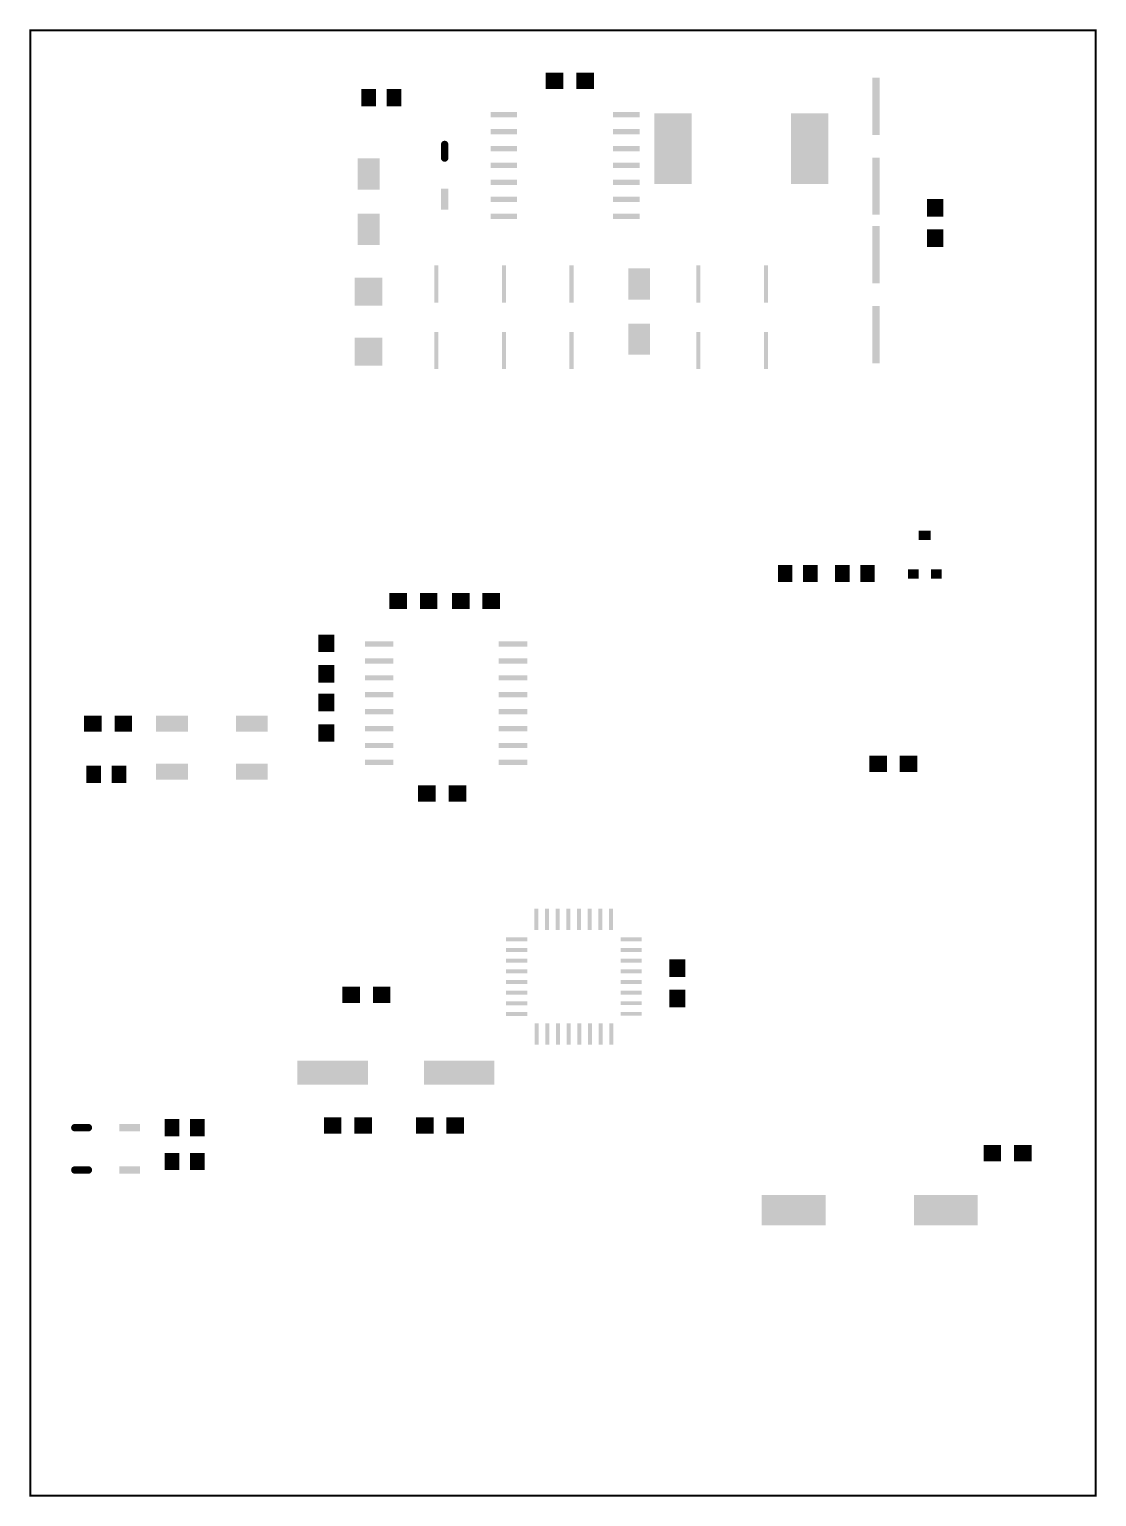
# Model space of a CAD drawing. Extents: x 0 to 3.15, y 0 to 4.33.
import ezdxf

# ---------------------------------------------------------------- set-up
doc = ezdxf.new("R2010")
doc.units = 0
doc.layers.add('Board_Outline', color=13, linetype='CONTINUOUS')
doc.layers.add('Top_Paste', color=4, linetype='CONTINUOUS')

msp = doc.modelspace()

# ---------------------------------------------------------------- linework, layer by layer
at = {"layer": 'Board_Outline', "linetype": 'CONTINUOUS', "const_width": 0.0055}
msp.add_lwpolyline([(0, 0), (3.1496, 0), (3.1496, 4.3307), (0, 4.3307), (0, 0)], dxfattribs=at)
at = {"layer": 'Top_Paste', "linetype": 'CONTINUOUS', "const_width": 0.011}
for points in [[(1.2195, 3.9932, 1), (1.2305, 3.9932, 1), (1.2195, 3.9932, 1)], [(1.2195, 3.9532, 1), (1.2305, 3.9532, 1), (1.2195, 3.9532, 1)], [(0.1263, 1.0876, 1), (0.1373, 1.0876, 1), (0.1263, 1.0876, 1)], [(0.1663, 1.0876, 1), (0.1773, 1.0876, 1), (0.1663, 1.0876, 1)], [(0.1263, 0.9626, 1), (0.1373, 0.9626, 1), (0.1263, 0.9626, 1)], [(0.1663, 0.9626, 1), (0.1773, 0.9626, 1), (0.1663, 0.9626, 1)]]:
    msp.add_lwpolyline(points, format="xyb", dxfattribs=at)
at = {"layer": 'Top_Paste'}
for points in [[(1.524, 4.2052), (1.576, 4.2052), (1.524, 4.1572), (1.576, 4.1572)], [(1.614, 4.2052), (1.666, 4.2052), (1.614, 4.1572), (1.666, 4.1572)], [(2.4892, 4.1908), (2.5107, 4.1908), (2.4892, 4.0216), (2.5107, 4.0216)], [(0.9786, 4.1567), (1.0218, 4.1567), (0.9786, 4.1057), (1.0218, 4.1057)], [(1.0534, 4.1567), (1.0966, 4.1567), (1.0534, 4.1057), (1.0966, 4.1057)], [(1.3606, 4.089), (1.4392, 4.089), (1.3606, 4.0734), (1.4392, 4.0734)], [(1.7228, 4.089), (1.8014, 4.089), (1.7228, 4.0734), (1.8014, 4.0734)], [(1.845, 4.0857), (1.955, 4.0857), (1.845, 3.8767), (1.955, 3.8767)], [(2.2487, 4.0857), (2.3587, 4.0857), (2.2487, 3.8767), (2.3587, 3.8767)], [(1.3606, 4.039), (1.4392, 4.039), (1.3606, 4.0234), (1.4392, 4.0234)], [(1.7228, 4.039), (1.8014, 4.039), (1.7228, 4.0234), (1.8014, 4.0234)], [(1.214, 3.9932), (1.236, 3.9932), (1.214, 3.9532), (1.236, 3.9532)], [(0.9676, 3.9524), (1.0324, 3.9524), (0.9676, 3.86), (1.0324, 3.86)], [(1.3606, 3.989), (1.4392, 3.989), (1.3606, 3.9734), (1.4392, 3.9734)], [(1.7228, 3.989), (1.8014, 3.989), (1.7228, 3.9734), (1.8014, 3.9734)], [(2.4892, 3.9546), (2.5107, 3.9546), (2.4892, 3.7854), (2.5107, 3.7854)], [(1.3606, 3.939), (1.4392, 3.939), (1.3606, 3.9234), (1.4392, 3.9234)], [(1.7228, 3.939), (1.8014, 3.939), (1.7228, 3.9234), (1.8014, 3.9234)], [(1.214, 3.8622), (1.236, 3.8622), (1.214, 3.8002), (1.236, 3.8002)], [(1.3606, 3.889), (1.4392, 3.889), (1.3606, 3.8734), (1.4392, 3.8734)], [(1.7228, 3.889), (1.8014, 3.889), (1.7228, 3.8734), (1.8014, 3.8734)], [(1.3606, 3.839), (1.4392, 3.839), (1.3606, 3.8234), (1.4392, 3.8234)], [(1.7228, 3.839), (1.8014, 3.839), (1.7228, 3.8234), (1.8014, 3.8234)], [(2.651, 3.8322), (2.699, 3.8322), (2.651, 3.7802), (2.699, 3.7802)], [(0.9676, 3.789), (1.0324, 3.789), (0.9676, 3.6966), (1.0324, 3.6966)], [(1.3606, 3.789), (1.4392, 3.789), (1.3606, 3.7734), (1.4392, 3.7734)], [(1.7228, 3.789), (1.8014, 3.789), (1.7228, 3.7734), (1.8014, 3.7734)], [(2.4892, 3.752), (2.5107, 3.752), (2.4892, 3.5829), (2.5107, 3.5829)], [(2.651, 3.7422), (2.699, 3.7422), (2.651, 3.6902), (2.699, 3.6902)], [(0.9587, 3.5996), (1.0412, 3.5996), (0.9587, 3.5171), (1.0412, 3.5171)], [(1.194, 3.6362), (1.206, 3.6362), (1.194, 3.5262), (1.206, 3.5262)], [(1.394, 3.6362), (1.406, 3.6362), (1.394, 3.5262), (1.406, 3.5262)], [(1.594, 3.6362), (1.606, 3.6362), (1.594, 3.5262), (1.606, 3.5262)], [(1.7676, 3.6274), (1.8324, 3.6274), (1.7676, 3.535), (1.8324, 3.535)], [(1.969, 3.6362), (1.981, 3.6362), (1.969, 3.5262), (1.981, 3.5262)], [(2.169, 3.6362), (2.181, 3.6362), (2.169, 3.5262), (2.181, 3.5262)], [(2.4892, 3.5158), (2.5107, 3.5158), (2.4892, 3.3466), (2.5107, 3.3466)], [(1.194, 3.4394), (1.206, 3.4394), (1.194, 3.3293), (1.206, 3.3293)], [(1.394, 3.4394), (1.406, 3.4394), (1.394, 3.3293), (1.406, 3.3293)], [(1.594, 3.4394), (1.606, 3.4394), (1.594, 3.3293), (1.606, 3.3293)], [(1.7676, 3.464), (1.8324, 3.464), (1.7676, 3.3716), (1.8324, 3.3716)], [(1.969, 3.4394), (1.981, 3.4394), (1.969, 3.3293), (1.981, 3.3293)], [(2.169, 3.4394), (2.181, 3.4394), (2.169, 3.3293), (2.181, 3.3293)], [(0.9587, 3.4225), (1.0412, 3.4225), (0.9587, 3.3399), (1.0412, 3.3399)], [(2.6264, 2.8515), (2.6616, 2.8515), (2.6264, 2.8241), (2.6616, 2.8241)], [(2.2099, 2.7508), (2.253, 2.7508), (2.2099, 2.6998), (2.253, 2.6998)], [(2.2847, 2.7508), (2.3278, 2.7508), (2.2847, 2.6998), (2.3278, 2.6998)], [(2.3787, 2.7508), (2.4218, 2.7508), (2.3787, 2.6998), (2.4218, 2.6998)], [(2.4535, 2.7508), (2.4966, 2.7508), (2.4535, 2.6998), (2.4966, 2.6998)], [(2.5947, 2.7377), (2.626, 2.7377), (2.5947, 2.7103), (2.626, 2.7103)], [(2.6626, 2.7377), (2.6939, 2.7377), (2.6626, 2.7103), (2.6939, 2.7103)], [(1.0616, 2.668), (1.1136, 2.668), (1.0616, 2.62), (1.1136, 2.62)], [(1.1516, 2.668), (1.2036, 2.668), (1.1516, 2.62), (1.2036, 2.62)], [(1.2466, 2.668), (1.2986, 2.668), (1.2466, 2.62), (1.2986, 2.62)], [(1.3366, 2.668), (1.3886, 2.668), (1.3366, 2.62), (1.3886, 2.62)], [(0.8511, 2.545), (0.8991, 2.545), (0.8511, 2.493), (0.8991, 2.493)], [(0.9892, 2.5248), (1.0737, 2.5248), (0.9892, 2.5092), (1.0737, 2.5092)], [(1.3849, 2.5248), (1.4694, 2.5248), (1.3849, 2.5092), (1.4694, 2.5092)], [(0.9892, 2.4748), (1.0737, 2.4748), (0.9892, 2.4592), (1.0737, 2.4592)], [(1.3849, 2.4748), (1.4694, 2.4748), (1.3849, 2.4592), (1.4694, 2.4592)], [(0.8511, 2.455), (0.8991, 2.455), (0.8511, 2.403), (0.8991, 2.403)], [(0.9892, 2.4248), (1.0737, 2.4248), (0.9892, 2.4092), (1.0737, 2.4092)], [(1.3849, 2.4248), (1.4694, 2.4248), (1.3849, 2.4092), (1.4694, 2.4092)], [(0.8511, 2.37), (0.8991, 2.37), (0.8511, 2.318), (0.8991, 2.318)], [(0.9892, 2.3748), (1.0737, 2.3748), (0.9892, 2.3592), (1.0737, 2.3592)], [(1.3849, 2.3748), (1.4694, 2.3748), (1.3849, 2.3592), (1.4694, 2.3592)], [(0.159, 2.3055), (0.211, 2.3055), (0.159, 2.2575), (0.211, 2.2575)], [(0.249, 2.3055), (0.301, 2.3055), (0.249, 2.2575), (0.301, 2.2575)], [(0.3716, 2.305), (0.4659, 2.305), (0.3716, 2.2579), (0.4659, 2.2579)], [(0.6078, 2.305), (0.7022, 2.305), (0.6078, 2.2579), (0.7022, 2.2579)], [(0.9892, 2.3248), (1.0737, 2.3248), (0.9892, 2.3092), (1.0737, 2.3092)], [(1.3849, 2.3248), (1.4694, 2.3248), (1.3849, 2.3092), (1.4694, 2.3092)], [(0.8511, 2.28), (0.8991, 2.28), (0.8511, 2.228), (0.8991, 2.228)], [(0.9892, 2.2748), (1.0737, 2.2748), (0.9892, 2.2592), (1.0737, 2.2592)], [(1.3849, 2.2748), (1.4694, 2.2748), (1.3849, 2.2592), (1.4694, 2.2592)], [(0.9892, 2.2248), (1.0737, 2.2248), (0.9892, 2.2092), (1.0737, 2.2092)], [(1.3849, 2.2248), (1.4694, 2.2248), (1.3849, 2.2092), (1.4694, 2.2092)], [(0.9892, 2.1748), (1.0737, 2.1748), (0.9892, 2.1592), (1.0737, 2.1592)], [(1.3849, 2.1748), (1.4694, 2.1748), (1.3849, 2.1592), (1.4694, 2.1592)], [(2.4805, 2.1867), (2.5325, 2.1867), (2.4805, 2.1387), (2.5325, 2.1387)], [(2.5705, 2.1867), (2.6225, 2.1867), (2.5705, 2.1387), (2.6225, 2.1387)], [(0.1659, 2.157), (0.2091, 2.157), (0.1659, 2.106), (0.2091, 2.106)], [(0.2407, 2.157), (0.2839, 2.157), (0.2407, 2.106), (0.2839, 2.106)], [(0.3716, 2.1633), (0.4659, 2.1633), (0.3716, 2.1162), (0.4659, 2.1162)], [(0.6078, 2.1633), (0.7022, 2.1633), (0.6078, 2.1162), (0.7022, 2.1162)], [(1.1466, 2.0992), (1.1986, 2.0992), (1.1466, 2.0512), (1.1986, 2.0512)], [(1.2366, 2.0992), (1.2886, 2.0992), (1.2366, 2.0512), (1.2886, 2.0512)], [(1.4905, 1.7347), (1.5022, 1.7347), (1.4905, 1.6719), (1.5022, 1.6719)], [(1.522, 1.7347), (1.5337, 1.7347), (1.522, 1.6719), (1.5337, 1.6719)], [(1.5535, 1.7347), (1.5652, 1.7347), (1.5535, 1.6719), (1.5652, 1.6719)], [(1.585, 1.7347), (1.5967, 1.7347), (1.585, 1.6719), (1.5967, 1.6719)], [(1.6165, 1.7347), (1.6282, 1.7347), (1.6165, 1.6719), (1.6282, 1.6719)], [(1.648, 1.7347), (1.6597, 1.7347), (1.648, 1.6719), (1.6597, 1.6719)], [(1.6795, 1.7347), (1.6912, 1.7347), (1.6795, 1.6719), (1.6912, 1.6719)], [(1.711, 1.7347), (1.7227, 1.7347), (1.711, 1.6719), (1.7227, 1.6719)], [(1.4062, 1.6497), (1.469, 1.6497), (1.4062, 1.6381), (1.469, 1.6381)], [(1.7448, 1.6504), (1.8076, 1.6504), (1.7448, 1.6387), (1.8076, 1.6387)], [(1.4062, 1.6182), (1.469, 1.6182), (1.4062, 1.6066), (1.469, 1.6066)], [(1.7448, 1.6189), (1.8076, 1.6189), (1.7448, 1.6072), (1.8076, 1.6072)], [(1.4062, 1.5868), (1.469, 1.5868), (1.4062, 1.5751), (1.469, 1.5751)], [(1.7448, 1.5874), (1.8076, 1.5874), (1.7448, 1.5757), (1.8076, 1.5757)], [(1.8888, 1.5851), (1.9368, 1.5851), (1.8888, 1.5331), (1.9368, 1.5331)], [(1.4062, 1.5553), (1.469, 1.5553), (1.4062, 1.5436), (1.469, 1.5436)], [(1.4062, 1.5238), (1.469, 1.5238), (1.4062, 1.5121), (1.469, 1.5121)], [(1.7448, 1.5559), (1.8076, 1.5559), (1.7448, 1.5442), (1.8076, 1.5442)], [(1.7448, 1.5244), (1.8076, 1.5244), (1.7448, 1.5127), (1.8076, 1.5127)], [(0.9229, 1.5041), (0.9748, 1.5041), (0.9229, 1.4562), (0.9748, 1.4562)], [(1.0129, 1.5041), (1.0648, 1.5041), (1.0129, 1.4562), (1.0648, 1.4562)], [(1.4062, 1.4923), (1.469, 1.4923), (1.4062, 1.4806), (1.469, 1.4806)], [(1.7448, 1.4929), (1.8076, 1.4929), (1.7448, 1.4812), (1.8076, 1.4812)], [(1.8888, 1.4951), (1.9368, 1.4951), (1.8888, 1.4431), (1.9368, 1.4431)], [(1.4062, 1.4608), (1.469, 1.4608), (1.4062, 1.4491), (1.469, 1.4491)], [(1.7448, 1.4614), (1.8076, 1.4614), (1.7448, 1.4497), (1.8076, 1.4497)], [(1.4062, 1.4293), (1.469, 1.4293), (1.4062, 1.4176), (1.469, 1.4176)], [(1.4912, 1.3961), (1.5028, 1.3961), (1.4912, 1.3333), (1.5028, 1.3333)], [(1.5227, 1.3961), (1.5343, 1.3961), (1.5227, 1.3333), (1.5343, 1.3333)], [(1.5542, 1.3961), (1.5658, 1.3961), (1.5542, 1.3333), (1.5658, 1.3333)], [(1.5857, 1.3961), (1.5973, 1.3961), (1.5857, 1.3333), (1.5973, 1.3333)], [(1.6172, 1.3961), (1.6288, 1.3961), (1.6172, 1.3333), (1.6288, 1.3333)], [(1.6487, 1.3961), (1.6603, 1.3961), (1.6487, 1.3333), (1.6603, 1.3333)], [(1.6802, 1.3961), (1.6918, 1.3961), (1.6802, 1.3333), (1.6918, 1.3333)], [(1.7116, 1.3961), (1.7233, 1.3961), (1.7116, 1.3333), (1.7233, 1.3333)], [(1.7448, 1.4299), (1.8076, 1.4299), (1.7448, 1.4182), (1.8076, 1.4182)], [(0.7896, 1.2855), (0.9981, 1.2855), (0.7896, 1.2148), (0.9981, 1.2148)], [(1.1636, 1.2855), (1.3721, 1.2855), (1.1636, 1.2148), (1.3721, 1.2148)], [(0.1318, 1.0986), (0.1718, 1.0986), (0.1318, 1.0766), (0.1718, 1.0766)], [(0.2628, 1.0986), (0.3247, 1.0986), (0.2628, 1.0766), (0.3247, 1.0766)], [(0.3972, 1.1131), (0.4403, 1.1131), (0.3972, 1.0621), (0.4403, 1.0621)], [(0.472, 1.1131), (0.5151, 1.1131), (0.472, 1.0621), (0.5151, 1.0621)], [(0.8679, 1.1178), (0.9198, 1.1178), (0.8679, 1.0699), (0.9198, 1.0699)], [(0.9579, 1.1178), (1.0098, 1.1178), (0.9579, 1.0699), (1.0098, 1.0699)], [(1.1404, 1.1178), (1.1923, 1.1178), (1.1404, 1.0699), (1.1923, 1.0699)], [(1.2304, 1.1178), (1.2823, 1.1178), (1.2304, 1.0699), (1.2823, 1.0699)], [(0.3972, 1.0131), (0.4403, 1.0131), (0.3972, 0.9621), (0.4403, 0.9621)], [(0.472, 1.0131), (0.5151, 1.0131), (0.472, 0.9621), (0.5151, 0.9621)], [(2.818, 1.0366), (2.87, 1.0366), (2.818, 0.9886), (2.87, 0.9886)], [(2.908, 1.0366), (2.96, 1.0366), (2.908, 0.9886), (2.96, 0.9886)], [(0.1318, 0.9736), (0.1718, 0.9736), (0.1318, 0.9516), (0.1718, 0.9516)], [(0.2628, 0.9736), (0.3248, 0.9736), (0.2628, 0.9516), (0.3248, 0.9516)], [(2.1621, 0.889), (2.3509, 0.889), (2.1621, 0.7986), (2.3509, 0.7986)], [(2.6121, 0.889), (2.8009, 0.889), (2.6121, 0.7986), (2.8009, 0.7986)]]:
    msp.add_solid(points, dxfattribs=at)

doc.saveas('drawing.dxf')
